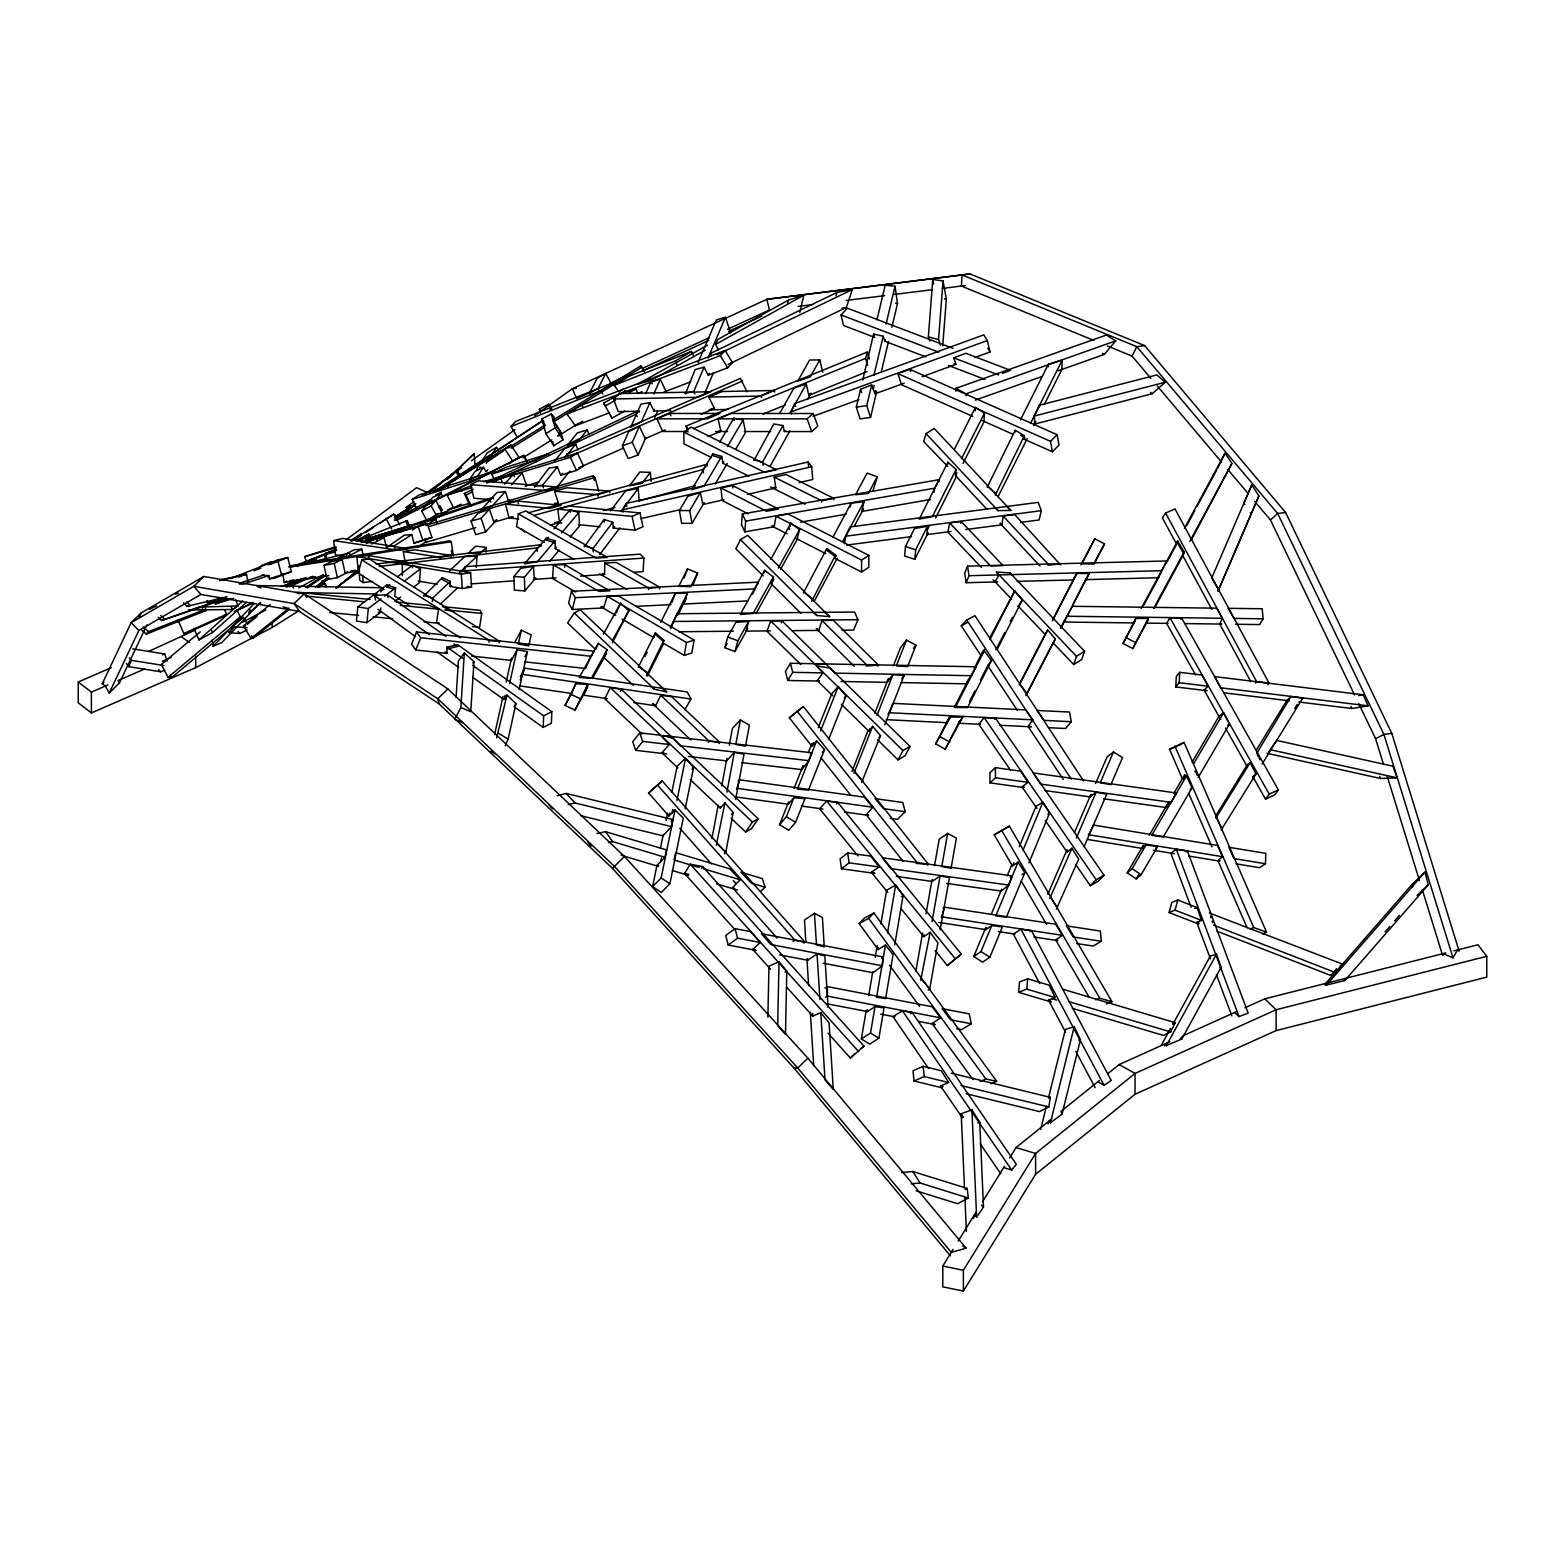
<?xml version="1.0" encoding="UTF-8"?>
<svg xmlns="http://www.w3.org/2000/svg" width="1565" height="1565" viewBox="0 0 1565 1565"><rect width="100%" height="100%" fill="white"/><g stroke="black" fill="none" stroke-linecap="round" stroke-linejoin="round"><path stroke-width="1.5" d="M537.323 551.428L537.343 547.867L541.099 544.698L541.079 546.459M825.498 997.179L827.376 996.083L827.435 986.615L932.153 1006.745L940.545 1017.837L932.114 1023.569L973.019 1079.635M803.451 592.822L826.868 548.532L835.553 554.988L834.849 558.333L861.533 572.007L861.591 560.074L868.849 555.418L788.036 513.966L775.986 516.176L774.186 526.74L744.823 531.846L741.497 524.666L742.338 513.946L939.274 479.633L938.98 481.668M868.849 555.418L868.79 567.371L861.533 572.007M580.361 576.096L604.618 574.375L604.755 563.107L616.238 562.422L659.961 587.345L659.569 588.851M828.648 1084.095L833.284 1089.377L829.078 1022.923L820.764 1012.653L812.724 1016.135L812.763 1013.337M767.887 1017.172L768.963 966.231L779.018 961.653L786.784 971.239L785.473 1034.465L777.668 1025.642L779.018 961.653M461.753 571.91L465.216 566.628L640.281 554.147L643.958 558.059L643.039 571.636L634.06 572.262M465.138 569.171L465.216 566.628M1265.479 863.743L1265.792 853.355L1228.877 847.291L1233.944 858.579L1265.479 863.743L1259.59 867.695L1235.959 863.821M1015.176 431.979L1015.235 430.277L1024.293 435.735L1024.175 439.217L1052.404 451.737L1058.996 445.106L1057.118 434.718L909.989 369.399L897.86 373.585L901.538 384.775L972.765 416.407M592.9 653.505L593.918 651.216L416.525 631.927L411.595 644.193L415.781 650.003L446.984 653.388L446.984 647.147L457.665 644.721L551.819 711.645L551.369 723.226L543.172 727.412L543.622 715.811L472.63 665.36M402.401 575.744L402.322 564.163L413.004 563.028L470.635 572.731L471.534 587.129L462.242 588.518L450.074 586.464L450.29 581.437L442.386 577.641L442.289 579.539L450.192 583.804M1207.104 690.752L1175.745 686.918L1176.293 676.53L1179.717 672.324L1202.018 675.043L1208.063 686.233L1204.15 690.106L1220.759 719.607M1175.745 686.918L1179.169 682.692L1179.717 672.324M1048.217 366.719L1048.335 364.312L1062.302 359.97L1061.794 369.633L1044.501 404.083M987.182 487.282L1015.235 430.277M995.281 495.166L1024.293 435.735M486.03 552.132L486.304 547.457L475.74 546.146L468.013 553.443L480.338 553.071L486.304 547.457M1093.876 340.427L961.419 286.062L962.084 274.971L969.967 273.914L1144.68 345.611L1285.569 512.44L1391.794 733.379L1459.108 951.07L1457.563 949.935L1453.005 957.858L1443.106 953.613L1443.106 955.354M553.443 564.887L598.808 591.374L609.724 590.866L564.848 564.691L553.443 564.887L552.582 578.561L575.744 592.079M564.672 567.254L564.848 564.691M456.1 697.364L458.408 660.86L464.336 652.918L473.96 661.604L470.772 711.762L460.873 707.497L464.336 652.918M412.397 567.802L412.573 565.219L420.457 568.858L419.518 582.63L413.825 586.973M951.168 531.435L926.969 534.604L927.536 526.212L914.449 528.637L905.45 546.518L904.59 556.005L914.801 559.311L927.967 533.176M975.191 410.852L975.445 407.448L984.522 413.004L983.876 422.061L963.042 463.455M476.23 567.43L477.051 556.181L464.727 556.553L449.566 570.853M423.626 596.187L442.386 577.641M432.37 601.684L432.644 598.104L450.29 581.437M744.823 531.846L745.664 521.125L742.338 513.946M929.786 341.014L928.358 336.866L932.779 279.47L943.049 280.898L946.336 299.072L942.717 345.924M940.448 345.102L938.53 339.585L943.049 280.898M408.974 605.186L394.732 596.187L395.593 587.794L386.692 584.938L357.818 606.927L356.429 621.051L366.934 622.674L380.412 612.404L380.784 607.944M914.801 559.311L915.662 549.824L927.536 526.212M947.705 464.257L947.881 462.184L956.078 469.52L955.53 475.701L987.006 509.349M1051.328 1002.05L1018.6 992.308L1019.519 981.998L1027.657 978.771L1049.078 985.148L1055.201 997.57L1048.472 1000.035L1065.55 1032.098M1018.6 992.308L1026.757 989.1L1027.657 978.771M366.934 622.674L368.323 608.55L381.058 598.867M386.692 584.938L386.477 586.895L389.685 584.606M882.347 965.82L883.247 956.978L761.451 933.699L770.763 944.517L882.347 965.82L873.035 972.726L823.131 963.179M690.204 779.566L720.291 808.029L720.467 806.562M965.683 529.557L1001.991 524.803L1003.165 516.117L1014.668 514.494L1060.424 564.75M518.308 513.829L595.952 558.099L607.435 557.414L525.879 510.914L518.308 513.829L516.567 526.583L544.346 542.409M821.508 502.169L821.703 500.8L833.891 498.394L833.695 499.763M925.913 356.898L884.988 341.307L885.223 339.683M901.362 909.069L923.878 936.711L924.152 934.774M933.953 492.271L934.54 488.202L939.274 479.633M826.907 1003.771L867.46 1011.557L867.714 1009.836M451.855 611.113L445.184 609.822L448.881 609.235L442.445 606.614L480.122 610.35L481.707 613.421L479.633 627.33L472.376 626.626M460.579 637.835L436.498 622.596L438.611 609.176L429.103 605.303L396.062 602.036M966.133 1093.7L1039.512 1111.6L1048.785 1106.944L1050.369 1097.358L951.266 1073.179M580.635 815.658L662.875 835.827L671.522 826.633L672.715 819.532L566.178 793.416L557.179 795.724M844.435 543.681L845.687 536.208L850.323 526.896L1038.241 502.365L1041.292 510.679L1039.121 519.971L1020.478 522.397M849.932 529.185L850.323 526.896M867.46 1011.557L875.011 1006.628L884.029 1007.938L878.904 1038.182L869.729 1044.09L861.356 1038.964L866.247 1010.188M868.692 995.79L872.761 971.806M875.207 957.408L877.241 945.416M880.899 923.839L886.592 890.27L895.649 885.027L903.083 895.649L894.73 944.908M861.356 1038.964L870.531 1033.057L875.011 1006.628M885.457 945.025L876.596 997.238L885.614 998.548L893.087 954.552L885.457 945.025L878.141 949.603L859.087 923.506L864.31 918.166L873.896 913.021L996.69 1081.298L991.017 1083.821M887.512 932.975L895.649 885.027M684.277 655.422L686.468 642.53L694.077 640.105L691.867 652.996L684.277 655.422L662.895 642.941L663.853 640.378L655.461 632.847L638.227 667.375M873.329 389.333L873.994 385.401M915.799 971.474L922.607 932.994M926.011 913.745L931.977 880.078M934.52 865.66L939.215 839.212L947.647 833.382L956.411 838.116L951.07 868.282L941.778 866.599L947.647 833.382M920.729 980.257L930.158 932.27L937.885 942.893L929.727 988.904L928.123 990.117M932.036 921.648L940.115 875.95L949.427 877.632L940.174 929.884M711.958 838.625L718.178 805.095M721.739 785.943L726.63 759.592M729.29 745.233L732.4 728.468L740.343 719.9L749.42 725.143L745.507 746.192L735.785 744.471L740.343 719.9M716.301 845.198L724.928 802.923L733.202 812.548L725.847 852.103L724.36 853.786M726.923 792.242L734.298 752.432L744.04 754.154L735.628 799.422M471.691 656.087L511.422 660.41L511.872 658.102M896.373 876.42L932.192 881.428L932.525 879.647M949.662 522.906L990.508 565.865L1003.067 565.591L961.164 521.536L949.662 522.906L947.881 532.178L981.412 567.449M960.832 523.277L961.164 521.536M688.346 756.443L726.61 760.883L727.099 758.379M803.882 943.108L805.134 942.267L662.171 780.896L648.575 793.005L668.94 815.991L675.004 809.985L683.279 818.084L669.898 883.736L661.369 892.402L652.605 886.612L656.948 865.367L665.008 857.268L666.455 849.893L605.538 831.661L596.852 833.499M904.198 383.19L874.952 393.813L875.598 390.526M878.141 949.603L878.513 947.764M660.371 848.523L663.247 834.438M666.123 820.334L667.551 813.291M671.874 792.164L677.136 766.322L685.587 758.125L693.569 767.652L685.196 808.753M652.605 886.612L661.154 877.965L675.004 809.985M676.921 800.595L685.587 758.125M1172.928 1024.136L1210.312 956.059L1216.514 954.161L1221.091 967.424L1181.771 1039.023L1166.316 1045.616L1166.844 1043.053L1164.673 1046.007M1181.771 1039.023L1182.279 1036.597M877.3 476.719L868.399 493.405L855.527 494.794L867.088 473.119L877.3 476.719L872.801 491.488M660.645 861.65L661.447 857.874M826.868 548.532L826.535 550.137L835.221 556.553M494.579 734.591L503.011 696.425M506.18 682.125L511.462 658.278M496.633 737.819L507.021 695.056L515.981 703.644L508.116 739.149L505.241 745.879M509.544 683.69L517.037 649.788L527.483 651.627L519.071 689.617M521.38 630.206L518.328 644.017L528.755 645.856L531.2 634.842L521.38 630.206L515.159 641.591M671.991 812.978L672.793 809.359M850.206 507.021L851.067 503.167L863.939 501.778L861.767 511.462L930.588 499.47M811.629 601.429L835.553 554.988M941.269 917.54L944.556 907.191L1055.651 924.211L1062.381 935.322L1055.69 939.978L1089.26 997.414M787.488 303.59L788.29 300.167L803.843 295.218L799.813 312.394M876.733 391.309L870.551 417.405L860.104 418.911L856.309 407.154L860.515 389.372L871.685 384.834L874.952 393.813M862.726 380.06L873.622 334.03L883.188 336.26L884.988 341.307M876.987 319.788L885.164 285.241L895.043 286.219L897.508 303.532L891.894 327.261M870.551 417.405L866.756 405.648L871.685 384.834M873.896 375.502L883.188 336.26M886.044 324.17L895.043 286.219M881.212 372.333L888.509 341.483M736.548 789.366L739.58 779.82L864.271 797.152L872.781 807.207L866.208 814.778L902.985 861.161M668.94 815.991L669.605 813.233M757.616 584.371L758.282 582.141L571.499 591.296L568.604 603.092L572.379 609.489L603.562 607.963L607.259 596.304L618.175 595.815L694.077 640.105M572.379 609.489L575.274 597.693L571.499 591.296M520.226 680.012L524.862 668.216L687.231 691.945L690.967 699.027L684.707 709.982M1040.666 1129.461L1046.418 1106.181M1048.726 1096.869L1065.413 1029.379L1074.177 1026.757L1080.456 1039.688L1062.048 1114.123L1050.408 1122.848L1049.665 1120.501L1047.963 1123.944M1050.408 1122.848L1074.177 1026.757M770.352 630.871L746.133 631.106L748.657 621.442L735.824 622.401L727.764 636.935L724.81 647.695L734.924 651.607L747.796 628.426M789.249 529.537L789.582 528.246M790.09 526.329L790.931 523.101L799.578 529.674L796.878 539.945L780.524 569.445M973.528 1218.372L974.486 1214.792L976.638 1217.14L983.485 1207.143L979.749 1122.222L971.904 1109.761L961.203 1113.752L964.49 1188.207M648.497 589.751L648.888 588.264L659.961 587.345M1198.692 924.054L1169.075 912.532L1171.813 902.418L1177.799 900.031L1197.088 907.544L1201.548 920.455L1196.755 922.333L1210.43 958.817M1169.075 912.532L1175.061 910.145L1177.799 900.031M764.033 572.829L764.698 570.364L773.306 577.015L771.389 584.058L800.752 613.187M734.924 651.607L737.878 640.848L748.657 621.442M499 642.863L499.607 641.317L369.438 558.998L361.789 559.898L358.15 573.044L384.09 589.457M867.597 365.369L865.562 358.424L867.401 352.027L686.037 426.052L688.052 432.136M472.532 677.195L503.95 699.535L504.556 697.462M504.713 696.953L505.182 695.408M995.281 507.96L998.059 510.64L1010.853 510.425L934.207 428.458L926.05 433.642L923.663 441.604L947.725 466.468M752.648 594.094L758.282 582.141M670.681 410.597L653.896 410.93L654.405 409.267M792.144 630.656L818.788 630.402L821.977 620.523L833.265 620.288L878.493 665.164L877.789 666.181M835.964 295.746L837.079 292.401L852.279 289.603L846.372 307.444L730.425 363.334M1053.988 641.278L1053.147 642.902L1073.707 664.538L1076.485 656.322L1084.525 651.275L1010.031 572.907L996.396 572.066L998.9 574.942L995.086 581.847M1084.525 651.275L1081.748 659.511L1073.707 664.538M709.062 357.113L710.295 353.494L837.079 292.401M877.456 739.678L898.036 759.866L905.118 755.719L910.008 746.427L781.991 620.875L770.704 620.894L766.987 631.301L800.83 664.499M781.307 622.831L781.991 620.875M741.654 762.625L801.75 769.589L803.158 765.657M808.929 760.688L811.765 752.785L663.267 735.57L673.322 738.524L680.129 745.762L808.929 760.688L801.75 769.589M670.739 628.602L677.136 613.734L854.568 612.032L857.953 619.701L853.649 630.069L841.853 630.186M676.178 616.336L677.136 613.734M841.364 704.25L868.888 731.266L869.827 728.703M1008.838 885.086L1012.242 875.872L882.327 857.737L890.739 868.614L1008.838 885.086L1001.209 891.052L946.708 883.443M622.068 619.114L653.661 637.561L655.461 632.847M684.081 577.974L687.524 568.897L697.599 573.083L693.295 584.43M164.716 670.309L160.726 671.776L128.819 666.69L131.245 660.332L129.367 657.828M646.443 675.806L663.853 640.378M671.659 602.779L675.434 592.998L687.446 593.331L683.338 604.051L748.227 600.882M734.455 796.741L788.31 804.214L789.132 802.102M851.947 771.584L867.812 731.09M874.855 713.112L888.098 679.366M893.38 665.868L900.423 647.871L906.487 640.046L915.975 645.25L907.583 666.612L896.373 665.849L906.487 640.046M853.884 773.286L872.664 726.336L880.528 735.667L861.65 782.402M876.948 715.42L892.911 674.672L904.14 675.434L884.792 724.771M488.926 642.237L489.532 640.691L499.607 641.317M788.31 804.214L793.924 797.739L804.997 798.678L795.587 822.31L788.76 830.272L779.546 824.677L788.545 802.141M793.944 788.604L802.923 766.068M808.322 752.55L811.922 743.531M818.221 727.745L831.7 693.921L838.292 686.526L846 695.897L828.589 739.541M779.546 824.677L786.354 816.734L793.924 797.739M816.597 740.93L797.368 789.112L808.44 790.071L824.579 749.615L816.597 740.93L811.922 746.309L789.347 717.826L803.354 706.539L928.475 864.349L927.439 865.093M820.627 730.796L838.292 686.526M841.051 681.46L887.062 682.34L887.961 680.09M888.177 679.543L888.627 678.408M938.765 922.431L985.833 929.63L986.537 927.849M415.781 650.003L420.711 637.738L416.525 631.927M1165.788 563.146L1166.727 560.955L967.542 566.119L964.686 573.142L966.153 582.708L997.785 581.887M966.153 582.708L969.009 575.705L967.542 566.119M1250.826 681.655L1219.702 623.985L1222.343 618.273L1216.651 608.179L1072.299 606.301L1063.73 622.029L1133.96 622.929L1135.779 618.508L1148.28 618.332L1146.343 623.105L1168.018 623.379M1045.244 820.451L1067.076 852.064L1067.858 850.206M985.833 929.63L991.76 925.6L1002.402 926.871L989.823 957.252L982.585 962.182L973.782 956.469L985.852 927.341M991.428 913.901L1001.639 889.272M1007.195 875.833L1011.851 864.623M1019.265 846.724L1035.991 806.405L1042.936 802.141L1049.548 813.115L1028.929 862.902M973.782 956.469L981.001 951.54L991.76 925.6M1018.052 862.159L995.751 915.955L1006.412 917.207L1024.84 872.761L1018.052 862.159L1012.418 865.914L994.225 834.791L1009.366 826.144L1111.932 1001.639L1106.357 1003.889M1023.041 850.108L1042.936 802.141M1267.767 684.746L1269.098 683.162L1174.982 508.899L1165.612 513.085L1162.404 517.898L1176.43 543.877L1177.643 540.962L1184.138 551.917L1182.67 555.458L1211.858 609.489M811.922 746.309L812.783 744.255M812.998 743.727L813.428 742.71M888.02 714.442L893.341 703.37L1025.799 709.904L1032.802 719.822L1028.107 726.512L1063.261 779.429M1147.693 620.836L1132.727 648.556L1123.005 643.567L1135.779 618.508M1132.727 648.556L1148.28 618.332M1211.584 578.346L1251.785 484.837L1258.886 495.968L1217.942 591.355M1218.274 590.474L1258.886 495.968M1251.785 484.837L1243.999 503.108L1244.879 504.497M685.392 394.008L695.114 369.555L704.113 367.208L708.202 375.189L727.647 367.795L732.44 362.63L725.123 350.482L581.613 405.081L566.921 414.001L575.431 425.719L609.626 412.71M698.127 362.474L716.34 319.886L725.436 317.304L730.581 332.66L728.879 333.149M694.899 393.911L693.706 391.563L704.113 367.208M708.006 358.092L725.436 317.304M704.856 392.874L713.444 372.783M1166.727 560.955L1158.393 577.72L1085.719 579.617L1086.658 577.778M1047.807 894.3L1066.919 849.991M1074.568 832.267L1090.825 794.59M1095.598 783.517L1107.081 756.912L1113.478 752.022L1122.555 757.538L1110.857 784.652L1100.195 782.813L1113.478 752.022M1049.841 898.31L1071.947 848.289L1078.715 859.146L1056.355 909.109M1076.348 838.097L1096.106 792.262L1106.788 794.101L1084.075 846.743M519.521 685.842L571.577 693.452L575.803 683.69L587.794 684.531L583.197 695.134L607.357 698.675M616.395 612.874L617.295 610.82M617.882 609.45L620.562 603.268L628.837 610.78L612.385 642.785M1012.418 865.914L1013.768 862.785M718.355 349.719L715.596 344.417L717.729 339.507L788.29 300.167M587.834 686.937L574.961 710.06L565.063 705.443L575.803 683.69M633.473 685.509L603.836 657.359L607.142 649.768L598.221 643.411L595.561 649.495L567.606 622.929L574.238 613.011L580.185 609.763L666.651 691.887L654.561 689.324L651.392 686.702M574.961 710.06L587.794 684.531M791.773 413.942L791.107 411.849L794.746 403.555L983.857 334.871L987.3 340.583L990.078 351.988L974.741 357.563M1044.814 790.54L1090.101 796.878L1091.157 794.492M645.856 437.613L638.09 455.024L628.23 458.525L622.381 445.81L628.758 431.529L639.381 426.286L645.21 438.689L665.281 429.906M645.719 393.539L651.099 381.449L660.332 379.317L666.24 391.896M622.381 445.81L632.24 442.328L639.381 426.286M649.945 402.596L641.357 421.865L630.734 427.108L641.004 404.103L649.945 402.596L653.896 410.93M653.837 393.911L660.332 379.317M654.581 418.012L657.496 411.497M586.229 666.944L585.545 668.47L524.568 661.838M586.562 666.181L587.599 663.893M587.931 663.13L589.281 660.078M589.633 659.315L593.918 651.216M645.21 438.689L645.817 437.3M1088.379 835.299L1093.622 825.088L1217.511 845.433L1222.558 856.701L1217.922 860.594L1247.149 927.81M1047.846 565.2L1060.835 563.87M146.895 624.963L119.488 682.868L109.217 693.08L105.422 685.998L102.214 683.846L131.167 622.694L141.261 612.854L203.861 576.487L304.197 593.761L447.864 688.913L624.474 856.466L807.873 1058.175L966.172 1248.244L951.246 1252.352M139.187 617.216L141.261 612.854M109.217 693.08L138.835 630.519L200.907 594.465L299.443 611.406L439.198 703.957L612.443 868.34L794.179 1068.23L950.405 1255.815M748.892 476.21L722.952 463.299L723.773 461.577M955.53 475.701L956.9 472.806M1034.348 416.036L1039.512 405.198L1156.887 374.915L1165.221 382.251L1152.212 393.734L1034.641 424.076L1034.348 416.036L1165.221 382.251M633.923 702.548L655.657 705.737L660.743 695.193L671.678 696.679L719.861 742.456L718.902 743.571M927.282 529.811L929.219 525.84M380.784 591.922L382.819 587.755L257.11 585.545L258.205 587.051M1217.824 467.779L1225.043 453.165L1231.909 463.436L1191.415 539.827M813.37 612.424L816.91 615.514L829.626 616.669L747.698 535.367L740.441 539.612L735.843 548.787L763.192 575.9M1072.358 1008.33L1163.519 1035.463L1170.64 1031.941L1175.237 1022.708L1062.87 989.256M683.338 604.051L686.076 598.573M901.127 682.594L966.388 683.827L968.168 680.247M966.388 683.827L976.051 666.768L790.423 663.267L785.454 671.405L787.762 680.462L819.238 681.049M731.051 818.202L745.625 831.974L751.396 828.765L758.223 818.828L621.285 689.324L610.35 687.641L604.775 698.753L642.041 734.005M620.229 691.397L621.285 689.324M660.743 622.283L675.434 592.998M687.524 568.897L678.78 586.327L690.791 586.66L697.599 573.083M644.956 656.518L647.147 652.175M670.27 627.565L687.446 593.331M647.44 675.865L663.814 643.195M678.017 614.908L685.646 599.669M947.881 462.184L919.242 519.111L932.349 516.685L956.078 469.52M954.337 449.37L975.445 407.448M961.516 458.721L984.522 413.004M935.635 517.917L956.469 476.523M1020.458 419.889L1048.335 364.312M1030.611 423.117L1062.302 359.97M998.059 496.653L1027.227 438.533M1033.702 425.621L1035.873 421.298M236.843 610.057L240.364 616.747L239.073 619.329L242.692 618.019L171.524 677.704L168.101 677.352L161.312 664.519L200.281 631.83M250.302 609.822L248.737 612.952L260.749 602.877M1150.921 378.437L1132.062 356.096L1136.796 346.667L1144.68 345.611M886.22 719.665L946.708 722.658L949.368 717.396M980.453 724.321L958.582 723.226L959.462 721.485M946.708 722.658L950.444 717.044L962.651 717.142L945.221 749.205L935.694 743.864L948.879 718.002M954.376 707.223L968.657 679.21M974.154 668.431L982.957 651.197M989.549 638.266L1014.785 590.885L1022.297 600.138L997.238 649.299M982.722 653.074L984.581 649.416M935.694 743.864L950.444 717.044M984.229 650.825L955.315 707.517L967.503 707.595L991.506 660.547L984.229 650.825L981.02 655.618L961.262 625.863L966.759 620.053L974.917 615.651L1083.469 780.818M989.941 639.615L1014.785 590.885M945.221 749.205L959.541 721.093M969.459 701.648L974.975 690.85M980.472 680.051L988.2 664.91M995.907 649.788L1004.73 632.495M1010.227 621.696L1012.438 617.373M926.969 534.604L927.869 532.843M590.553 394.497L589.555 393.011L597.224 378.124L605.772 373.487L611.935 385.127M589.555 393.011L597.947 388.668L605.772 373.487M981.02 655.618L983.739 650.336M988.2 665.399L988.806 664.225M1018.306 606.261L1045.146 634.49L1045.987 632.847M1019.969 683.005L1045.459 633.629M1053.225 618.605L1075.39 575.666M1080.926 564.926L1094.854 538.751L1104.499 543.896L1094.111 564.006L1081.884 563.85L1094.854 538.751M1019.284 685.02L1047.748 629.971L1055.319 639.126L1026.073 695.584M1052.443 620.875L1076.955 573.436L1089.162 573.572L1061.129 627.858M1026.19 694.762L1052.815 643.176M1060.601 628.132L1065.041 619.544M1072.807 604.481L1086.11 578.698M1094.991 561.502L1104.499 543.896M460.873 707.497L454.711 719.274L462.634 722.697M898.036 759.866L902.927 750.574L910.008 746.427M511.422 660.41L517.037 649.788M524.862 656.596L527.483 651.627M653.661 637.561L654.17 636.564M662.895 642.941L663.404 641.963M861.767 511.462L863.176 508.801M771.389 584.058L772.386 582.18M772.875 581.241L773.873 579.363M1024.175 439.217L1024.958 437.77M833.01 537.03L851.067 503.167M842.772 541.451L863.939 501.778M814.348 601.077L837.275 558.099M854.47 525.879L863.626 508.684M1176.43 543.877L1177.506 541.862M1182.67 555.458L1183.766 553.423M779.566 413.63L793.846 388.179L806.288 383.992L808.831 395.397L809.809 393.578M1141.178 608.511L1177.643 540.962M1184.451 528.364L1225.043 453.165M1133.96 622.929L1134.977 621.07M1123.005 643.567L1134.586 622.127M1143.859 604.97L1158.902 577.094M1167.001 562.07L1176.274 544.913M1186.681 525.625L1194.799 510.601M1197.108 506.317L1216.788 469.872M1153.679 608.335L1184.138 551.917M1189.772 541.47L1231.909 463.436M1146.343 623.105L1147.673 620.62M1154.598 608.042L1183.375 554.753M603.836 657.359L606.027 653.329M585.858 689.011L587.716 685.607M565.298 457.234L566.98 454.124L740.362 378.378L746.955 391.7M1161.25 1045.42L1170.6 1028.381M1166.316 1045.616L1216.514 954.161M598.221 643.411L579.246 677.508L591.257 678.349L607.142 649.768M603.405 634.099L620.562 603.268M565.063 705.443L572.144 692.708M612.385 640.359L628.837 610.78M592.509 678.525L606.535 653.29M764.698 570.364L740.225 614.458L753.058 613.5L773.306 577.015M770.841 559.292L790.931 523.101M724.81 647.695L727.158 643.469M778.274 568.056L799.578 529.674M755.973 613.676L772.327 584.195M520.265 676.432L521.028 675.063M521.791 673.693L524.862 668.216M708.202 375.189L709.238 373.331M583.197 695.134L584.469 692.884M584.684 692.493L586.171 689.852M753.9 460.56L773.795 423.959L782.989 425.563L784.358 431.549L811.707 431.568L817.83 426.189L813.213 413.512L730.816 413.473L718.002 418.853L720.937 431.275L708.104 436.498M763.172 465.333L762.488 462.145L782.989 425.563M789.914 413.219L806.288 383.992M819.786 359.891L810.259 376.911L797.817 381.097L809.594 360.048L819.786 359.891L822.76 372.235M769.921 466.526L789.875 430.903M807.481 399.466L811.003 393.187M746.133 631.106L747.209 629.169M1253.761 775.692L1252.998 776.925L1265.518 799.148L1274.693 794.922L1278.37 789.895L1181.555 617.862L1169.916 617.686L1166.649 623.476L1195.621 674.945M1180.753 619.31L1181.555 617.862M1103.54 798.756L1165.671 807.462L1168.879 801.828M1171.148 802.376L1176.469 793.005L1033.174 772.934L1040.51 784.085L1171.148 802.376L1165.671 807.462M834.849 558.333L836.473 555.497M1076.955 573.436L1073.199 579.93L1017.25 581.378M1085.719 579.617L1089.162 573.572M1045.146 634.49L1047.748 629.971M1053.147 642.902L1055.319 639.126M622.929 512.166L622.596 509.799L626.293 503.402L808.166 462.008L811.707 466.761L812.744 479.496L799.089 482.607M1087.871 839.505L1141.961 848.387L1143.35 846M1071.653 607.377L1072.299 606.301M1141.961 848.387L1146.01 845.002L1157.611 846.606L1141.12 874.718L1136.19 878.845L1127.211 872.801L1143.135 845.648M1149.258 835.201L1167.647 803.882M1173.77 793.435L1184.783 774.655M1192.139 762.116L1219.076 716.183L1223.615 712.701L1229.484 724.086L1198.105 777.57M1127.211 872.801L1132.141 868.673L1146.01 845.002M1186.466 776.044L1151.684 835.358L1163.264 836.962L1192.021 787.938L1186.466 776.044L1182.592 779.292L1169.564 749.302L1184.059 742.358L1266.555 932.212L1262.701 933.953M1193.743 763.642L1223.615 712.701M1136.19 878.845L1138.655 874.639M704.191 502.658L692.023 523.336L681.675 523.316L679.406 510.562L687.818 496.301L700.377 492.525L702.822 504.517L724.008 499.704M712.779 453.889L691.652 489.767L704.211 486.011L721.661 456.374L712.779 453.889L713.131 455.787L722.032 458.31M719.744 442.073L733.809 418.188L743.121 419.929L745.566 432.409L735.824 448.94M692.023 523.336L689.735 510.581L700.377 492.525M727.51 446.436L743.121 419.929M715.146 484.074L727.314 463.397M1182.592 779.292L1184.92 775.34M702.822 504.517L703.526 503.324M787.762 680.462L792.731 672.324L790.423 663.267M1225.493 728.038L1246.855 765.989L1247.97 764.131M1263.151 618.801L1233.924 618.41L1228.212 608.315L1262.153 608.765L1263.151 618.801L1259.59 624.572L1235.489 624.259M1215.633 816.05L1247.383 764.542M1256.284 750.105L1286.763 700.651L1290.949 696.523L1302.726 698.186L1262.153 763.994M1215.849 818.065L1250.122 762.781L1255.991 773.971L1221.13 830.037M1290.949 696.523L1256.636 753.489M1294.725 708.476L1297.248 704.348M735.081 929.727L684.551 873.466L690.282 864.193L702.626 866.56L863.958 1046.124L850.401 1058.077L828.081 1033.233M701.55 868.301L702.626 866.56M1453.944 950.855L1477.947 944.771L1486.75 956.313L1486.75 977.127L1276.101 1030.592L1135.055 1094.248L1035.6 1174.298L963.375 1291.086L942.795 1286.841L942.795 1266.026L953.085 1249.398M958.21 1241.084L976.208 1211.995M982.644 1201.587L1004.495 1166.258M1009.64 1157.943L1016.057 1147.556L1051.817 1118.779M963.375 1291.086L963.375 1270.271L1035.6 1153.464L1135.055 1073.434L1276.101 1009.758L1486.75 956.313M1268.491 752.022L1276.727 740.421L1392.83 766.185L1397.271 777.883L1380.447 778.47L1267.063 753.313M975.073 668.294L976.051 666.768M513.359 501.348L508.527 500.976L509.388 499.646M574.218 559.429L555.301 548.65L556.377 547.007M470.83 482.196L469.441 479.849L474.938 471.515L483.448 467.289L486.148 471.808L487.791 469.793M477.579 467.485L481.081 462.203L490.628 456.413L486.069 463.318M469.441 479.849L477.795 475.858L483.448 467.289M496.555 447.394L491.919 454.437L482.372 460.227L487.282 452.774L496.555 447.394L499.059 451.542M784.358 431.549L785.043 430.551M991.506 660.547L987.906 665.986L1017.309 710.256M958.582 723.226L962.651 717.142M492.564 482.431L636.075 414.177L638.422 410.676L639.126 412.319M1017.954 606.574L1019.03 604.97M1019.578 604.149L1022.297 600.138M503.95 699.535L507.021 695.056M514.083 706.382L515.981 703.644M745.625 831.974L752.452 822.036L758.223 818.828M866.091 666.025L878.493 665.164M438.65 507.158L439.785 505.593L442.484 510.483M1324.636 984.678L1412.021 884.44L1424.932 872.155L1428.317 884.773L1344.824 980.551L1326.514 985.031L1328.157 982.781L1325.731 985.285M1344.824 980.551L1346.604 978.086L1344.218 980.57M1180.303 1038.886L1181.34 1037.458M1265.518 799.148L1269.195 794.101L1278.37 789.895M610.526 510.972L625.707 490.843L638.246 488.437L639.126 500.898L639.831 499.92M832.756 695.819L817.282 680.638L822.994 672.911L816.519 665.829L830.174 668.118L834.751 673.126L971.591 675.708M472.845 663.091L473.96 661.604M584.273 546.752L604.129 519.463L612.737 522.299L613.245 528.07L634.999 530.163L642.961 526.72L640.065 512.929L569.249 506.082L557.805 509.192L559.468 522.534L550.117 525.077M593.272 551.878L593.057 548.415L612.737 522.299M620.738 511.657L638.246 488.437M650.336 472.395L642.041 483.389L629.502 485.796L639.909 471.984L650.336 472.395L651.118 481.374M599.688 554.616L619.838 527.875M426.306 519.502L421.65 511.012L425.524 506.16L435.774 500.174L442.21 513.613L441.291 514.122L460.892 504.263M887.062 682.34L892.911 674.672M901.616 678.74L904.14 675.434M868.888 731.266L872.664 726.336M879.021 737.643L880.528 735.667M1075.664 864.486L1090.336 885.712L1098.219 881.232L1104.068 875.285L995.477 718.12L984.111 717.592L978.888 724.419L1010.344 769.941M994.479 719.391L995.477 718.12M533.724 515.452L703.076 469.461L707.087 464.257L707.282 465.959M913.549 648.38L915.975 645.25M677.821 767.848L661.897 752.785L669.331 744.51L660.626 735.276L639.713 732.85L632.73 741.771L635.703 750.339L666.807 753.958M635.703 750.339L642.687 741.419L639.713 732.85M421.65 511.012L431.158 505.925L435.774 500.174M441.154 493.464L436.381 499.411L426.717 504.693L432.546 497.435L441.154 493.464L442.778 496.418M810.416 754.467L811.765 752.785M534.624 487.145L548.982 468.091L557.414 466.839L560.681 475.271L576.487 470.419L583.549 466.135L577.426 453.028L513.066 472.787L500.839 478.636L502.287 482.333M554.812 460.873L564.652 448.666L575.764 444.108L578.033 450.055M534.311 486.285L542.546 485.267L557.414 466.839M565.024 457.41L575.764 444.108M587.247 429.866L578.678 440.489L567.586 445.047L577.387 432.899L587.247 429.866L588.968 434.288M556.494 487.693L569.953 470.987M1003.674 1167.568L1011.694 1170.053L1016.331 1164.321L912.239 1012.555L902.399 1010.716L893.028 1016.702L928.495 1068.406M228.51 631.321L229.292 632.749L234.124 626.802L247.113 627.663M892.285 704.641L893.341 703.37M535.797 577.915L524.862 590.905L514.376 590.181L513.887 576.487L520.793 568.291L533.509 566.354L534.252 579.383L556.084 577.837M546.126 538.184L524.608 563.752L537.323 561.835L555.008 540.786L546.126 538.184L546.205 540.121L555.086 542.742M554.01 528.833L570.11 509.681L578.757 512.577L579.559 525.899L570.188 537.049M546.205 540.121L548.513 537.362M524.862 590.905L524.373 577.211L533.509 566.354M561.6 532.961L578.757 512.577M549.863 561.189L559.233 550.039M1058.214 370.768L1104.244 354.453L1115.708 340.877L1106.435 335.027L955.922 388.316L955.961 391.289M1255.58 683.025L1256.675 681.714L1269.098 683.162M1071.321 721.719L1043.992 720.37L1037.008 710.451L1069.541 712.055L1071.321 721.719L1065.55 728.507L1048.53 727.666M534.252 579.383L535.21 578.268M1216.924 931.155L1330.837 975.484L1336.549 968.755M1330.837 975.484L1335.532 972.589L1342.692 964.197L1209.354 913.001M822.271 752.276L824.579 749.615M708.202 742.299L709.18 741.204L719.861 742.456M1326.514 985.031L1424.932 872.155M1385.045 931.918L1389.837 926.421M1394.63 920.924L1399.423 915.408M844.357 697.755L846 695.897M510.972 426.56L515.511 421.552L615.945 381.508L600.608 390.82L510.972 426.56L517.076 436.694M496.79 519.658L485.698 531.885L475.643 534.663L471.065 521.067L478.225 513.183L489.415 509.153L493.953 522.24L512.361 516.802M504.536 484.152L513.574 474.175L522.162 473.021L526.622 485.58M471.065 521.067L481.12 518.308L489.415 509.153M505.358 491.567L492.232 506.043L481.022 510.092L496.946 492.505L505.358 491.567L508.527 500.976M511.462 484.837L522.162 473.021M726.61 760.883L734.298 752.432M720.291 808.029L724.928 802.923M731.344 814.582L733.202 812.548M935.244 950.64L947.392 965.546L961.34 954.083L837.745 802.493L826.692 801.045L819.61 808.812L857.992 855.899M836.414 803.94L837.745 802.493M566.921 414.001L720.33 355.646L725.123 350.482M493.953 522.24L495.714 520.343M671.092 821.253L672.715 819.532M141.652 630.069L146.249 634.079L148.538 631.654L202.981 610.252L206.15 610.526L205.269 607.963M874.835 337.453L843.535 325.52L841.051 314.956L847.447 308.188L953.163 348.447M850.401 1058.077L854.334 1053.91M648.575 793.005L662.171 780.896M612.443 868.34L624.474 856.466M212.214 640.281L213.173 646.208L254.293 603.503M259.986 602.936L221.721 642.667L213.173 646.208M613.245 528.07L614.654 526.622M777.023 937.983L732.479 887.707L740.147 879.765L729.662 868.829L675.571 852.632L674.143 860.007L699.164 867.499M859.087 923.506L868.692 918.362L873.896 913.021M1090.336 885.712L1096.185 879.765L1104.068 875.285M1052.404 451.737L1050.526 441.35L1057.118 434.718M738.132 781.268L739.58 779.82M905.216 811.707L883.599 808.694L875.07 798.639L902.77 802.493L905.216 811.707L897.43 819.375L890.231 818.378M1301.415 699.477L1302.726 698.186M1246.855 765.989L1250.122 762.781M1252.998 776.925L1255.991 773.971M507.843 448.118L544.992 425.132L544.327 427.597L511.168 448.138M203.861 576.487L193.767 586.327L131.167 622.694L138.835 630.519M447.864 688.913L437.77 698.753L439.198 703.957M807.873 1058.175L797.778 1068.015L794.179 1068.23M447.003 479.751L452.226 474.684M449.683 477.364L474.215 453.576L474.978 465.509M691.984 769.197L693.569 767.652M474.215 453.576L457.469 469.598L457.626 471.984M560.681 475.271L562.715 473.315M1417.029 895.552L1428.317 884.773M459.406 572.829L477.051 556.181M440.234 604.207L457.626 587.775M770.586 969.244L752.765 949.407L760.179 942.482L750.887 931.684L735.041 928.651L725.71 935.537L728.214 945.045L756.267 950.405M613.519 398.997L619.368 393.558L710.764 391.739L697.52 397.314L613.519 398.997L618.195 411.634L639.557 411.204M1175.1 794.277L1176.469 793.005M1037.047 808.596L1022.043 786.862L1028.048 782.344L1020.693 771.173L995.36 767.632L989.863 772.719L989.999 782.852L1023.373 787.528M989.999 782.852L995.477 777.785L995.36 767.632M760.551 891.424L765.089 887.238L762.409 878.63L740.93 872.214L751.415 883.149L765.089 887.238M258.264 568.564L261.805 565.415L271.293 561.659L267.772 564.809M193.904 628.289L199.009 639.909L242.712 600.921M199.009 639.909L212.507 632.553L246.351 602.388M803.354 706.539L789.347 717.826M1354.547 694.919L1270.408 519.932L1277.686 513.516L1285.569 512.44M718.002 418.853L807.11 418.872L813.213 413.512M947.392 965.546L961.34 954.083M102.214 683.846L103.936 682.36M168.101 677.352L240.364 616.747M1190.163 789.503L1192.021 787.938M1155.596 848.289L1157.611 846.606M1071.243 779.096L966.759 620.053M398.958 517.467L402.714 514.396M406.47 511.305L415.84 503.597M428.966 492.799L456.55 470.439L461.147 476.073M400.014 516.92L403.79 513.829M430.16 492.134L456.55 470.439M335.81 588.264L358.326 569.758M336.475 588.029L358.776 569.699M1061.031 1111.365L1099.354 1080.515M1107.883 1073.649L1119.132 1064.591L1169.896 1041.684M289.095 609.568L253.119 638.187L250.987 638.403L243.455 625.883L270.197 604.599M350.443 540.805L361.398 533.587L351.89 541.138M247.485 624.142L256.973 616.61M250.987 638.403L288.997 608.159M315.621 586.992L327.026 577.935M317.519 586.973L328.865 577.935M887.844 892.5L871.314 872.233L879.119 866.99L870.707 856.114L847.702 852.905L840.092 858.872L841.481 868.771L874.894 873.427M841.481 868.771L849.091 862.804L879.119 866.99M1010.344 877.378L1012.242 875.872M1067.076 852.064L1071.947 848.289M860.633 1048.687L863.958 1046.124M1090.101 796.878L1096.106 792.262M1227.782 725.378L1229.484 724.086M397.471 576.742L412.573 565.219M384.697 596.089L395.593 587.794M404.22 581.221L420.457 568.858M394.85 601.41L400.542 597.087M615.417 400.288L605.225 405.981L603.66 403.124L625.413 390.996L623.32 392.561L635.801 388.922L638.011 393.558L642.041 391.602M881.506 958.269L883.247 956.978M1234.609 1012.477L1239.03 1016.585L1248.185 1013.122L1187.424 851.047L1176.313 849.267L1170.874 853.297L1191.121 907.289M1186.407 851.81L1187.424 851.047M346.354 539.612L416.583 487.693L427.343 492.545M359.226 571.44L337.336 586.699M728.214 945.045L737.545 938.159L760.179 942.482M622.655 389.352L619.016 391.974L614.263 385.362L629.619 376.05L691.437 351.401L693.256 355.392M409.815 508.899L406.137 507.314L414.06 501.661M421.983 496.007L461.558 467.779M471.437 460.736L514.983 429.671M534.761 415.566L572.36 388.746L766.87 299.306L969.967 273.914M437.691 490.882L510.914 445.008L518.934 457.176L508.938 463.925M923.878 936.711L930.158 932.27M916.151 863.43L928.475 864.349M149.497 609.294L156.676 605.909M158.143 617.314L161.586 620.523L225.712 597.85M320.825 583.021L326.674 578.933M319.084 585.349L329.08 578.346M224.871 610.252L226.592 614.243L222.778 616.884L185.922 633.532L183.848 633.551L178.038 620.229M440.058 488.828L467.231 471.554M307.327 588.01L315.641 581.163M364.371 542.155L490.001 499.47L493.073 497.357L493.601 499.079M932.192 881.428L940.115 875.95M683.827 432.077L690.987 427.167L776.455 469.774L764.561 472.317L683.827 432.077L684.003 443.873L711.547 457.606M793.103 941.465L794.981 940.193L805.134 942.267M814.465 913.314L816.48 944.888L824.266 946.805L822.408 917.481L814.465 913.314L804.488 920.044L805.858 941.895M779.644 954.885L807.697 960.245L817.047 953.926L824.833 955.843L828.1 1007.41M1022.043 874.62L1024.84 872.761M396.669 517.291L402.538 513.398M406.45 510.796L414.255 505.612M436.772 490.667L466.761 470.772M399.916 515.472L403.75 512.929M412.241 499.431L418.892 495.049L495.166 470.752L481.179 477.482L412.241 499.431L417.483 510.249M437.222 490.686L510.914 445.008M1092.487 825.831L1093.622 825.088M1097.73 1081.806L1104.049 1085.269L1111.267 1080.515L1031.511 930.745L1020.928 929.18L1013.337 934.051L1039.649 983.466M543.818 425.895L544.992 425.132M558.842 433.231L560.857 431.901L553.11 420.105L640.77 365.838L641.885 367.208L553.658 421.826L561.287 433.466L563.009 439.843L553.834 445.771L545.931 433.701L541.94 418.872L551.389 414.001L554.421 418.598L553.521 416.134M557.864 435.735L561.287 433.466M394.478 517.389L414.764 504.165M433.016 492.251L542.546 420.809L544.033 423.098M395.084 518.093L415.292 504.928M437.535 490.412L542.546 420.809M351.382 540.571L393.852 514.181L399.74 524.784M353.26 540.434L361.378 535.191M365.428 532.57L373.546 527.307M379.649 523.375L393.852 514.181M305.605 587.462L323.877 575.646M308.129 586.914L326.068 575.314M545.931 433.701L555.086 427.793L551.389 414.001M386.712 547.476L404.298 535.171L411.751 534.624L414.06 543.133L431.92 537.401L427.265 523.61L367.188 541.49L427.265 523.61M412.338 530.007L424.467 522.221L435.872 519.15L436.928 523.258M386.496 546.596L394.145 545.931L411.751 534.624M425.817 525.605L435.872 519.15M417.249 547.457L427.167 541.099M1030.083 931.644L1031.511 930.745M910.478 1013.69L912.239 1012.555M188.446 609.998L232.344 609.509L238.037 605.929L235.728 599.943M111.272 667.668L78.25 682.007L78.25 702.841L91.396 712.916L195.684 667.629L272.154 627.487L298.622 610.917M1178.758 745.644L1184.059 742.358M394.654 516.959L414.705 504.556M394.986 517.311L415.312 504.732M503.715 450.681L487.693 461.655M522.886 457.802L551.839 439.882M558.04 436.029L578.717 423.235M994.225 834.791L1009.366 826.144M1340.325 965.644L1342.692 964.197M450.074 586.464L451.483 585.603M1047.826 814.172L1049.548 813.115M575.431 425.719L582.767 421.239M500.839 478.636L570.364 457.313L577.426 453.028M318.556 587.423L324.738 583.686M237.078 621.403L242.692 618.019M621.911 393.089L625.413 390.996M614.263 385.362L675.298 361.026L691.437 351.401M971.337 1023.764L950.561 1019.774L942.169 1008.682L969.205 1013.885L971.337 1023.764L961.497 1029.653L956.743 1028.733M1101.31 941.289L1073.16 936.966L1066.411 925.854L1100.391 931.058L1101.31 941.289L1093.172 946.062L1076.583 943.519M824.931 988.082L827.435 986.615M432.194 501.054L431.334 499.45L429.827 500.33L431.549 503.539M901.381 896.628L903.083 895.649M943.01 908.091L944.556 907.191M707.478 345.219L637.522 384.247L651.47 380.178L705.346 350.149M627.643 393.48L635.801 388.922M715.596 344.417L803.843 295.218M603.66 403.124L612.013 418.129L624.787 410.989M282.796 573.651L284.184 582.591L287.001 581.065M394.986 519.13L431.334 499.45M298.661 587.931L323.251 574.609M540.394 413.121L539.358 409.248L548.767 404.2L551.819 409.052M961.262 625.863L967.385 622.577M965.175 1189.498L967.19 1188.422L968.324 1198.007L957.624 1203.72L916.131 1190.809M355.861 540.531L368.792 534.056L370.357 537.206M368.792 534.056L357.994 540.786M148.695 651.412L194.588 630.323M242.419 622.283L265.776 610.017M347.802 572.203L337.355 577.622L327.065 579.578L323.994 565.395L330.606 561.972L342.089 559.39L345.161 573.044L359.617 570.775M366.249 543.544L376.559 538.223L384.09 537.675L386.457 547.3M323.994 565.395L334.264 563.42L342.089 559.39M361.848 549.178L345.219 557.766L333.756 560.348L354.14 549.804L361.848 549.178L363.178 555.634M371.844 544.014L384.09 537.675M543.622 715.811L551.819 711.645M470.674 484.661L478.284 480.788L558.099 487.048L545.676 490.549L470.674 484.661L473.96 498.257L490.256 499.548M345.161 573.044L347.117 572.047M1383.48 764.229L1375.576 738.66L1383.91 734.435L1391.794 733.379M394.38 520.499L523.864 455.415L527.151 461.89M396.688 520.284L523.864 455.415M447.649 509.994L451.894 507.843M1048.628 1098.219L1050.369 1097.358M494.266 479.027L491.547 474.175L535.602 460.149L548.161 453.889L548.865 455.532M476.425 469.265L477.482 468.737M479.614 467.681L480.69 467.153M1173.007 1023.823L1175.237 1022.708M717.161 354.707L852.279 289.603M491.547 474.175L505.534 467.466L548.161 453.889M229.292 632.749L239.934 633.453L247.133 630.01M470.263 506.454L464.336 493.445L473.158 489.258M486.382 482.979L638.422 410.676M464.336 493.445L466.057 495.029L472.689 491.88M440.802 488.828L447.375 485.737L448.255 487.321M320.962 556.338L323.27 555.262M324.19 554.832L326.498 553.736M469.872 503.108L453.772 508.058L447.081 495.127L472.121 485.346M453.772 508.058L461.499 504.478M592.235 391.485L576.742 398.625L572.36 388.746L576.311 388.218M609.959 383.347L629.893 374.172M643.176 368.068L709.63 337.492M727.353 329.354L769.432 310.007L766.87 299.306L962.084 274.971L1136.796 346.667L1277.686 513.516L1383.91 734.435L1453.005 957.858M642.217 371.062L708.671 340.505M728.605 331.35L761.822 316.071M435.657 494.833L437.809 493.855M438.885 493.347L441.565 492.114M784.906 972.1L786.784 971.239M1250.22 929.101L1253.722 927.517L1266.555 932.212M300.989 564.046L315.269 558.001L317.167 562.207M301.83 564.3L315.465 559.155M315.269 558.001L301.165 564.104M315.719 557.942L325.813 553.893M183.848 633.551L226.592 614.243M252.982 602.329L234.222 611.719L253.608 602.955M286.375 587.227L305.762 578.463M289.271 586.836L312.746 576.233M1183.14 1035.717L1236.252 1011.733M1244.938 1007.821L1264.794 998.842L1445.806 952.928M980.257 1081.552L985.93 1079.028L996.69 1081.298M571.127 455.845L742.671 380.921M578.835 467.681L623.242 448.275M700.963 414.314L714.364 408.465L708.886 397.099L722.15 391.524L774.323 390.487L774.714 392.072M78.25 682.007L91.396 692.102L107.828 684.961M144.645 668.979L118.021 680.54L119.488 682.868M162.388 661.252L171.27 657.398M962.397 1117.84L940.526 1085.934L948.664 1082.53L941.269 1070.753L923.174 1066.332L912.982 1070.773L914.038 1081.004L942.443 1087.929M914.038 1081.004L924.25 1076.564L948.664 1082.53M557.805 509.192L632.104 516.372L640.065 512.929M414.06 543.133L431.92 537.401M708.886 397.099L761.196 396.062L774.323 390.487M307.209 563.478L304.608 556.69L335.849 546.615M656.87 418.814L669.8 413.453L720.017 413.473L707.204 418.833L656.87 418.814L662.778 431.51L686.761 431.51M693.628 428.595L865.562 358.424M762.938 414.119L785.337 404.983M808.831 395.397L866.951 371.668M336.084 549.276L295.589 565.611L300.089 565.004M356.351 541.099L407.291 520.617L410.01 527.385M284.791 585.682L300.108 579.5M287.334 584.704L302.514 578.581M1095.715 999.898L1099.765 998.274L1111.932 1001.639M1169.564 749.302L1176.919 746.368M230.701 578.541L277.67 559.957L287.745 557.512L291.364 571.616L274.501 578.287L269.376 578.776L268.789 575.548L264.426 575.529M238.408 577.035L245.138 574.375M254.097 570.814L260.827 568.154M269.806 564.613L287.745 557.512M206.893 600.569L207.597 603.19L222.367 597.361M269.376 578.776L291.364 571.616M207.597 603.19L226.299 597.341M146.249 634.079L206.15 610.526M162.486 654.874L164.775 653.974L167.181 661.173M1002.519 373.389L1010.462 370.279L965.879 353.299L953.691 357.857L955.941 364.391L922.196 376.656M1194.819 908.424L1197.088 907.544M406.137 507.314L410.558 505.593M309.811 560.74L320.512 556.573M411.712 524.999L366.132 539.162L411.712 524.999L412.925 528.422M728.058 364.293L732.44 362.63M663.814 392.091L690.693 381.86M360.596 540.59L362.239 539.964M368.831 537.519L370.475 536.893M188.739 610.839L198.696 607.142L238.037 605.929M977.734 1122.966L979.749 1122.222M407.291 520.617L405.863 521.145L407.663 525.644M791.107 411.849L987.3 340.583M813.057 416.29L859.009 399.603M230.798 598.358L215.148 603.953L233.87 598.26M955.922 388.316L966.055 393.871L1115.708 340.877M975.328 400.112L1042.094 376.461M325.716 559.155L324.19 554.558L335.771 550.645M361.222 542.018L493.073 497.357M324.19 554.558L334.558 552.132M161.586 620.523L226.025 598.691M239.171 583.354L264.055 574.961M288.958 566.569L306.212 562.95L296.978 566.061M239.367 584.097L243.475 584.078L268.789 575.548M281.27 586.445L306.016 578.111L301.184 578.835M326.322 556.103L325.422 553.54L336.162 549.961M553.775 504.536L558.392 503.187L554.577 491.254L597.908 494.657L609.489 491.097L609.763 492.779M483.624 481.805L504.36 475.447L487.615 482.685M447.081 495.127L471.867 487.537M525.097 486.187L538.888 481.942M1219.937 967.776L1221.091 967.424M1078.813 1040.177L1080.456 1039.688M427.049 524.921L593.096 475.799L594.974 477.442L598.691 491.254M428.79 526.603L594.974 477.442M475.701 527.64L425.778 542.409L424.78 538.986M361.339 542.605L372.861 539.279M325.422 553.54L336.71 550.274M356.253 540.805L369.849 536.932M304.608 556.69L336.318 547.652M554.577 491.254L567.019 487.752L609.489 491.097M528.188 512.851L707.087 464.257M603.425 510.601L615.025 507.432M639.126 500.898L695.408 485.6M568.212 804.684L574.981 802.962L671.522 826.633M220.019 579.852L246.546 574.375L247.818 581.515M219.511 580.635L246.546 574.375M505.495 504.126L517.78 501.113L561.229 505.319L549.785 508.41L505.495 504.126L509.153 518.015L518.719 518.934M509.153 518.015L513.242 516.998M344.496 556.24L335.419 554.812L333.658 540.59L342.715 538.419L408.582 548.767L399.603 550.058M175.28 594.074L178.488 593.291M183.653 602.799L186.998 606.281L190.187 605.518L186.841 602.016M446.984 648.986L457.665 646.443L457.665 644.721M349.797 554.851L349.464 553.051L290.268 566.98L291.833 566.608M186.998 606.281L227.121 596.832M289.682 582.082L306.271 578.189M295.081 580.83L298.993 579.911L294.768 580.537M349.464 553.051L346.198 553.814L346.706 556.494M622.596 509.799L811.707 466.761M640.77 518.641L680.677 509.564M747.561 494.344L775.829 487.908L774.186 477.11L786.08 474.567L833.891 498.394M608.335 842.518L612.678 841.598L665.008 857.268M720.859 487.889L732.694 485.6L778.47 509.075L766.42 511.266L720.859 487.889L722.384 500.663L748.227 513.907M685.001 393.226L693.706 391.563M842.029 308.246L846.372 307.444M405.081 561.737L403.3 551.545L440.254 557.355L451.013 555.438L451.15 557.199M745.664 521.125L934.54 488.202M800.654 522.123L846.293 514.161M1358.577 695.564L1363.232 694.801L1368.123 705.854L1351.847 708.495L1298.774 702M289.564 565.982L449.977 540.825L451.268 541.725L453.361 556.064M289.114 567.156L451.268 541.725M289.368 580.693L294.103 579.95M310.653 577.348L315.367 576.605M350.716 571.069L355.529 570.306M284.184 582.591L328.807 575.607M402.322 564.163L461.342 574.12L470.635 572.731M290.21 581.73L292.42 581.417M856.309 407.154L866.756 405.648M398.097 550.274L333.658 540.59M403.3 551.545L415.292 549.824L451.013 555.438M961.419 286.062L965.37 285.534M845.687 536.208L1041.292 510.679M846.548 545.089L911.515 536.619M798.228 306.407L812.646 304.608M846.235 300.421L884.636 295.648M894.221 294.435L932.623 289.662M942.228 288.469L964.51 285.593M376.05 564.065L541.099 544.698M379.219 566.452L537.343 547.867M359.07 566.061L359.657 580.204L363.041 582.552L372.313 581.456M710.96 408.856L714.364 408.465M243.455 625.883L245.568 625.667M901.577 1172.537L912.786 1171.52L967.19 1188.422M911.143 1183.844L920.122 1183.003L968.324 1198.007M356.918 556.534L368.831 555.595L407.096 562.031L396.414 563.185L356.918 556.534L358.228 570.99M461.773 571.069L643.958 558.059M471.026 583.902L514.259 580.811M375.58 600.099L374.348 595.522L387.279 594.7L446.084 636.505M575.274 597.693L754.213 588.929M635.664 606.379L670.935 604.657M554.636 503.324L558.392 503.187M969.009 575.705L1161.426 570.716M709.062 409.834L728.253 409.443M673.38 621.481L857.953 619.701M679.034 631.751L733.496 631.223M715.538 431.529L727.549 431.529M744.334 431.529L770.723 431.549M1219.702 623.985L1221.874 623.985M679.406 510.562L689.735 510.581M1067.115 616.238L1222.343 618.273M1184.901 623.594L1221.033 624.063M295.765 592.529L377.38 593.976M792.731 672.324L822.994 672.911M814.504 663.853L826.163 664.186M817.282 680.638L819.454 680.697M1028.107 726.512L1030.239 726.571M889.429 712.74L1032.802 719.822M999.898 725.28L1031.511 726.825M378.202 612.287L380.412 612.404M513.887 576.487L524.373 577.211M554.343 504.576L559.174 504.947M554.597 522.397L561.776 523.082M578.522 524.705L600.041 526.779M895.649 303.356L897.508 303.532M370.162 599.473L298.015 592.333L298.876 593.878M306.955 596.148L364.684 601.86M400.327 605.381L438.611 609.176M445.184 609.822L481.707 613.421M288.527 608.433L283.03 606.79M329.648 612.502L358.678 615.378M373.194 616.806L392.541 618.723M423.998 621.833L438.513 623.261M718.863 431.06L720.937 431.275M420.711 637.738L590.983 656.263M752.765 949.407L754.897 949.642M642.687 741.419L669.331 744.51M866.208 814.778L868.262 815.013M1363.232 694.801L1214.538 676.589L1220.583 687.778L1368.123 705.854M1179.169 682.692L1208.063 686.233M1223.986 692.826L1289.13 700.807M1204.15 690.106L1206.478 690.4M663.267 735.57L671.326 736.645M661.897 752.785L663.893 753.039M1055.69 939.978L1057.764 940.252M944.399 298.817L946.336 299.072M737.526 788.408L872.781 807.207M801.339 806.014L822.955 809.027M844.572 812.02L868.595 815.365M995.477 777.785L1028.048 782.344M523.297 674.515L690.967 699.027M1217.922 860.594L1220.094 860.906M1022.043 786.862L1024.332 787.215M942.306 916.934L1062.381 935.322M998.411 931.566L1015 934.09M1033.937 937.005L1057.647 940.624M357.818 606.927L368.323 608.55M132.692 648.869L164.775 653.974M131.245 660.332L164.11 665.555M871.314 872.233L874.15 872.683M1089.142 834.791L1222.558 856.701M1153.268 850.245L1174.533 853.727M1188.696 856.055L1219.428 861.102M932.114 1023.569L934.051 1023.882M467.113 586.386L471.534 587.129M418.09 581.065L437.241 584.293M684.551 873.466L688.659 874.268M827.376 996.083L940.545 1017.837M880.723 1014.12L894.984 1016.859M918.733 1021.417L935.361 1024.625M436.498 622.596L439.276 623.144M942.795 1266.026L963.375 1270.271M1270.858 749.831L1397.271 777.883M940.526 1085.934L943.069 1086.54M556.925 521.928L559.468 522.534M961.027 1085.543L1048.785 1106.944M656.948 865.367L658.709 865.817M928.358 336.866L938.53 339.585M753.724 459.777L762.488 462.145M584.214 545.892L593.057 548.415M1048.472 1000.035L1050.643 1000.661M732.479 887.707L734.591 888.333M1026.757 989.1L1055.201 997.57M1068.973 1001.659L1170.64 1031.941M703.722 868.849L740.147 879.765M621.168 855.233L658.376 866.384M672.324 870.551L688.6 875.422M716.496 883.795L737.408 890.055M1016.057 1147.556L1035.6 1153.464L1035.6 1174.298M386.477 586.895L395.417 589.653M1052.13 998.685L1056.629 1000.094M423.704 595.287L432.644 598.104M954.024 363.784L955.941 364.391M905.45 546.518L915.662 549.824M262.274 574.824L269.063 577.035M774.049 487.263L775.829 487.908M1196.755 922.333L1199.044 923.194M841.051 314.956L938.667 352.145M953.691 357.857L998.548 374.935M948.664 365.564L985.031 379.415M727.764 636.935L737.878 640.848M1175.061 910.145L1201.548 920.455M1213.54 925.13L1335.532 972.589M602.408 573.475L604.618 574.375M1107.355 345.963L1132.062 356.096M897.86 373.585L1050.526 441.35M981.685 420.359L1012.848 434.19M570.09 693.96L579.989 698.577M774.186 477.11L821.703 500.8M770.489 486.989L805.056 504.223M775.986 516.176L861.591 560.074M771.917 526.055L786.999 533.802M795.607 538.204L825.772 553.677M1125.587 637.385L1135.29 642.374M1119.132 1064.591L1135.055 1073.434L1135.055 1094.248M940.35 736.841L949.877 742.162M604.755 563.107L648.888 588.264M599.454 573.807L626.782 589.399M607.259 596.304L686.468 642.53M601.019 606.829L615.749 615.436M1020.615 435.226L1024.234 437.398M786.354 816.734L795.587 822.31M498.55 733.339L508.116 739.149M490.882 751.278L495.068 753.821M870.531 1033.057L878.904 1038.182M1102.503 353.357L1104.244 354.453M361.789 559.898L489.532 640.691M981.001 951.54L989.823 957.252M453.85 643.939L457.665 646.443M772.445 525.586L774.186 526.74M257.11 585.545L261.042 588.127M661.154 877.965L669.898 883.736M962.768 1245.975L966.172 1248.244M1132.141 868.673L1141.12 874.718M638.5 666.651L647.558 672.891M181.736 637.072L189.698 642.628M374.348 595.522L429.495 634.705M446.984 647.147L462.771 658.356M415.586 636.72L378.026 609.294M437.183 652.077L458.78 667.433M514.474 707.008L543.172 727.412M803.608 592.137L812.255 598.671M601.547 606.418L603.562 607.963M445.066 651.842L446.984 653.388M662.269 688.287L666.651 691.887M653.466 703.917L655.657 705.737M824.618 612.306L829.626 616.669M816.989 628.837L818.788 630.402M143.198 626.959L148.538 631.654M1150.647 392.346L1152.212 393.734M987.241 486.069L995.379 493.347M655.011 633.981L663.423 641.533M160.745 615.475L164.188 618.703M158.476 669.683L160.726 671.776M717.298 844.083L725.847 852.103M610.35 687.641L752.452 822.036M574.238 613.011L654.561 689.324M660.743 695.193L709.18 741.204M652.644 703.722L690.987 740.147M1264.794 998.842L1276.101 1009.758L1276.101 1030.592M733.222 880.684L736.352 883.677M1006.764 506.473L1010.853 510.425M1000.211 523.082L1001.991 524.803M770.704 620.894L902.927 750.574M740.441 539.612L816.91 615.514M821.977 620.523L866.795 665.008M816.284 628.602L854.275 666.299M247.192 623.692L243.397 617.314M237.919 631.438L239.934 633.453M521.223 528.794L524.412 532.061M996.396 572.066L1076.485 656.322M993.012 579.656L1011.616 599.219M854.666 772.249L862.824 780.837M926.05 433.642L998.059 510.64M1003.165 516.117L1048.237 564.319M1000.25 523.532L1040.021 566.061M981.568 1205.05L983.485 1207.143M566.178 793.416L574.981 802.962M549.139 805.153L552.445 808.733M690.282 864.193L858.696 1051.66M786.784 987.28L812.724 1016.135M657.848 785.415L794.981 940.193M679.797 828.237L711.351 863.86M828.12 1083.528L825.029 1080.007L820.764 1012.653M200.907 594.465L193.767 586.327L294.103 603.601L437.77 698.753L614.38 866.306L797.778 1068.015L951.364 1252.411M1010.031 572.907L1011.499 574.609M1157.2 385.89L1221.659 462.223M1227.958 469.657L1248.4 493.855M1254.68 501.309L1270.408 519.932M921.805 979.436L929.727 988.904M455.239 471.182L459.836 476.836M826.692 801.045L955.276 958.739M796.976 711.097L917.188 862.706M820.823 757.538L850.538 795.02M1019.813 684.081L1027.149 693.686M126.315 663.364L128.819 666.69M395.28 514.944L396.904 517.115M868.692 918.362L985.93 1079.028M889.605 965.312L919.633 1006.452M581.613 405.081L583.217 407.272M600.608 390.82L602.936 394.047M605.538 831.661L612.678 841.598M587.834 841.853L590.944 846.196M686.037 426.052L688.072 428.986M984.111 717.592L1096.185 879.765M902.399 1010.716L1011.694 1170.053M980.179 1143.761L1000.681 1173.652M306.857 597.673L304.197 593.761L294.103 603.601L299.443 611.406M597.947 388.668L599.473 390.898M322.762 580.459L326.831 586.542M322.038 580.732L326.107 586.816M1050.663 897.606L1057.607 908.072M541.94 418.872L543.818 421.709M504.928 449.272L512.948 461.44M555.086 427.793L563.009 439.843M542.644 421.865L544.131 424.135M1250.2 512.851L1251.1 514.239M912.786 1171.52L920.122 1183.003M539.358 409.248L540.884 411.693M961.203 1113.752L963.453 1117.312M640.77 365.838L644.545 371.961M987.769 348.193L990.078 351.988M720.33 355.646L727.647 367.795M251.691 635.84L253.119 638.187M477.795 475.858L479.653 478.988M1177.095 542.273L1183.57 553.267M1001.874 830.761L1099.765 998.274M1021.202 880.958L1046.692 924.563M1211.74 577.974L1218.587 589.712M710.295 353.494L711.547 355.705M1169.916 617.686L1269.195 794.101M385.812 518.308L391.68 528.931M431.158 505.925L436.987 516.548M610.448 415.273L612.013 418.129M1165.612 513.085L1256.675 681.714M291.09 583.745L293.418 588.01M1020.928 929.18L1104.049 1085.269M1075.801 1051.347L1095.148 1087.675M170.233 675.298L171.524 677.704M1257.38 754.897L1258.475 756.99M1259.219 758.399L1259.942 759.788M460.619 488.867L461.871 491.293M523.962 456.315L526.153 460.638M1358.753 703.663L1375.576 738.66M1216.416 817.458L1221.991 829.157M651.099 381.449L652.214 383.816M1194.975 770.88L1195.68 772.367M1196.364 773.853L1197.068 775.34M669.8 413.453L670.915 415.821M570.364 457.313L576.487 470.419M632.24 442.328L638.09 455.024M675.298 361.026L677.117 365.017M466.057 495.029L470.987 505.867M1350.928 706.421L1351.847 708.495M211.431 630.069L212.507 632.553M1174.845 746.016L1253.722 927.517M1188.833 793.651L1212.014 846.978M566.98 454.124L568.017 456.53M636.075 414.177L637.131 416.642M379.278 534.232L380.901 538.047M535.602 460.149L536.286 461.812M231.346 606.946L232.344 609.509M1379.606 776.279L1380.447 778.47M1176.313 849.267L1239.03 1016.585M1216.416 974.78L1231.812 1015.802M542.546 485.267L543.466 487.811M807.11 418.872L811.707 431.568M860.515 389.372L861.689 392.619M873.622 334.03L874.248 335.79M513.574 474.175L514.474 476.679M400.347 529.42L401.246 531.983M1210.469 916.249L1211.036 917.853M1212.151 921.081L1212.699 922.704M418.266 526.779L422.922 540.571M202.413 608.531L202.981 610.252M481.12 518.308L485.698 531.885M909.989 369.399L910.673 371.511M325.422 555.223L326.929 559.82M1061.305 1111.815L1062.048 1114.123M794.746 403.555L795.646 406.333M556.925 425.895L557.473 427.656M1387.079 775.868L1419.435 880.489M1422.311 889.781L1442.441 954.885M553.11 420.105L553.658 421.826M490.001 499.47L490.804 502.072M867.401 352.027L869.436 358.952M1412.021 884.44L1412.667 886.827M593.096 475.799L594.348 480.396M548.767 404.2L550.352 410.147M552.699 441.584L553.834 445.771M387.279 594.7L388.003 597.458M219.022 597.321L219.726 599.943M735.041 928.651L737.545 938.159M517.78 501.113L518.465 503.715M277.67 559.957L281.289 574.062M376.559 538.223L377.204 540.844M761.196 396.062L761.568 397.647M394.145 545.931L394.947 549.491M334.264 563.42L337.355 577.622M632.104 516.372L634.999 530.163M733.809 418.188L734.278 420.516M721.661 456.374L722.952 463.299M932.779 279.47L933.601 284.008M239.719 574.903L240.032 576.683M597.908 494.657L598.182 496.34M451.385 550.391L452.089 555.184M847.702 852.905L849.091 862.804M626.293 503.402L626.743 506.551M703.076 469.461L703.507 472.865M732.694 485.6L732.987 487.987M923.174 1066.332L924.25 1076.564M368.831 555.595L369.066 558.294M604.129 519.463L604.383 522.221M808.166 462.008L808.518 466.253M440.254 557.355L440.391 559.116M817.047 953.926L819.923 999.429M806.934 958.876L808.636 985.559M810.318 1012.242L813.702 1065.609M461.342 574.12L462.242 588.518M570.11 509.681L570.266 512.185M807.618 958.523L807.697 960.245M971.904 1109.761L976.638 1217.14M964.901 1197.812L966.388 1231.44M362.747 575.49L363.041 582.552M1039.512 405.198L1039.571 406.704M555.008 540.786L555.301 548.65M382.819 587.755L382.858 589.985M966.055 393.871L966.074 395.652M272.154 622.87L272.154 627.487M195.684 656.068L195.684 667.629M91.396 692.102L91.396 712.916M437.163 514.083L427.636 520.186L439.041 517.115L447.336 511.794L437.163 514.083"/></g></svg>
